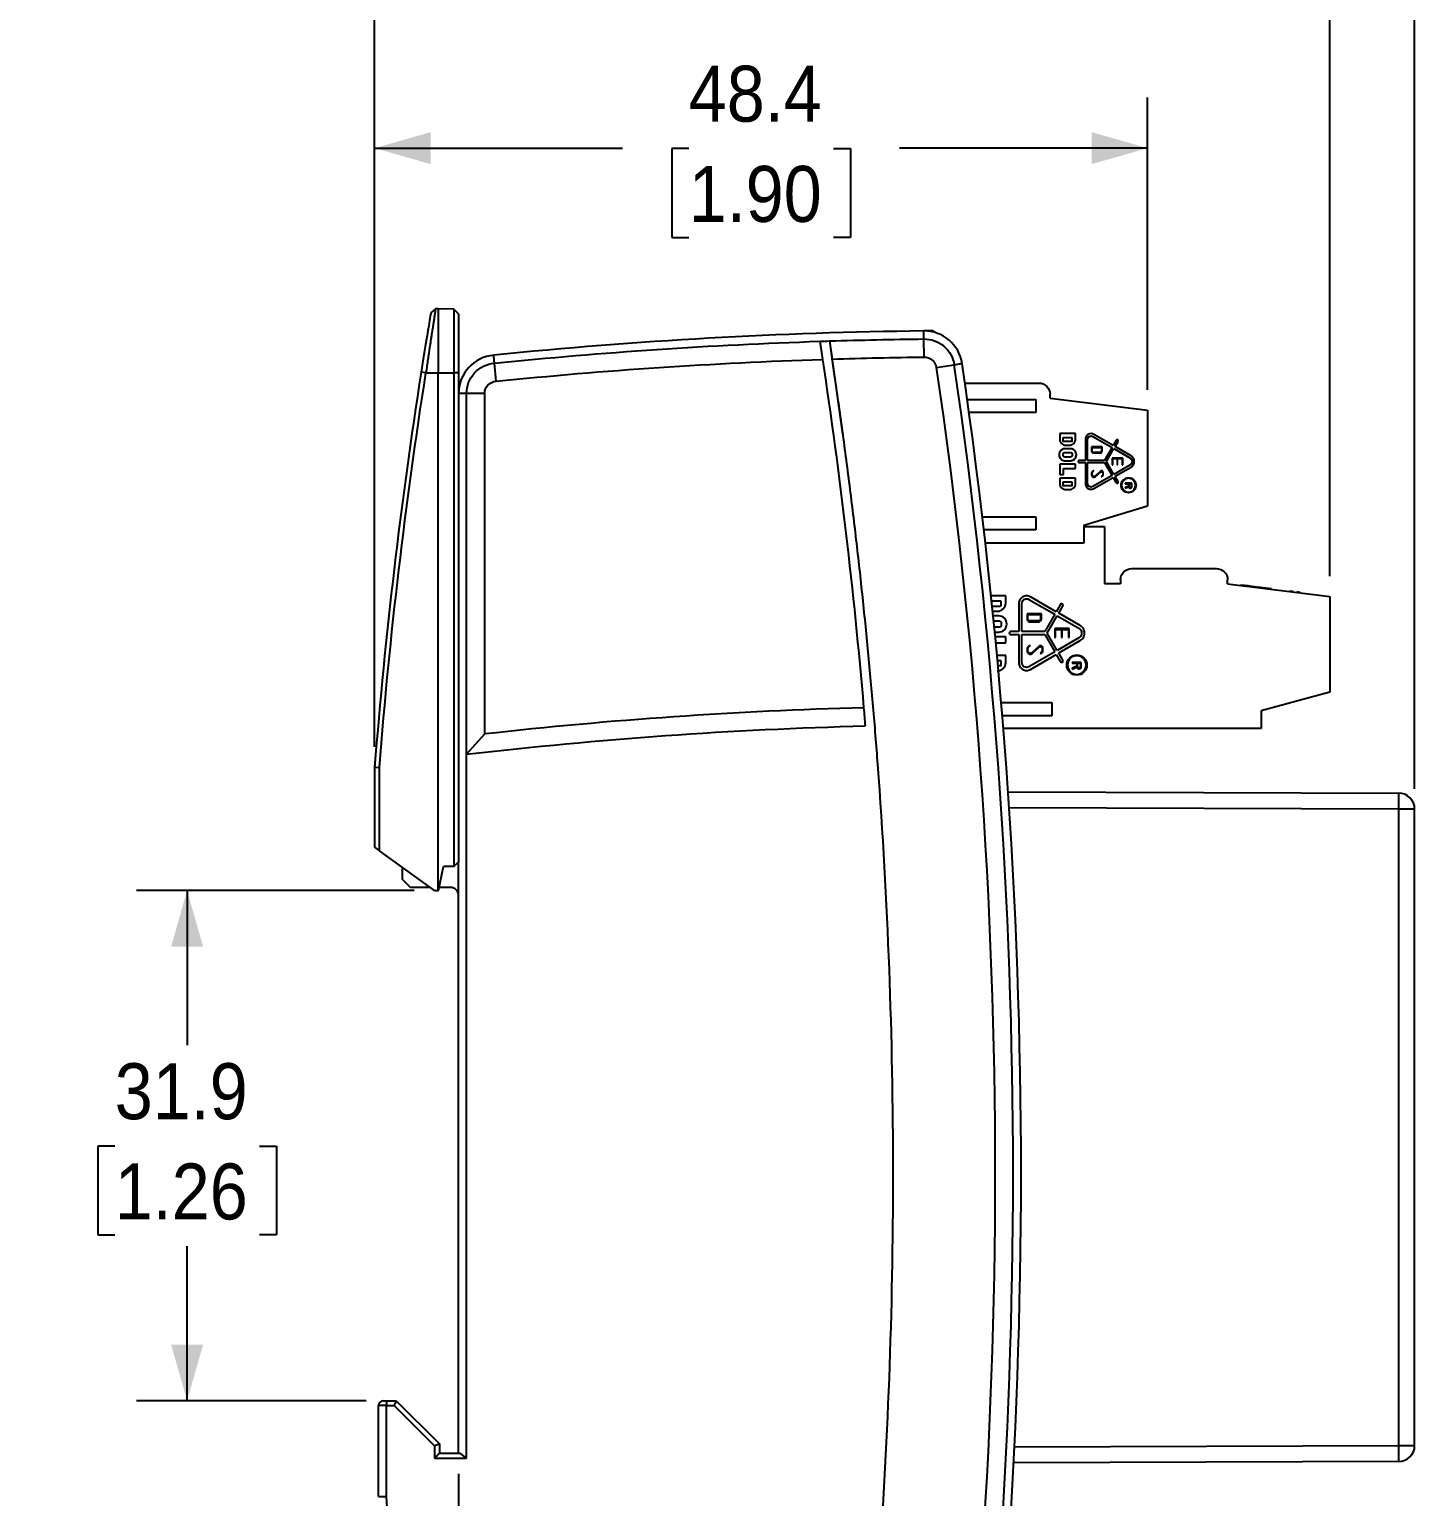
# Model space of a CAD drawing. Header units: millimetres. Extents: x 0 to 432, y 0 to 279.
# Drawn here: x 89.1 to 175.8, y 92.3 to 184 of the extents above; entities that cross this region are included whole.
import ezdxf

# ---------------------------------------------------------------- set-up
doc = ezdxf.new("R2010")
doc.units = ezdxf.units.MM
doc.linetypes.add('SLD-Solid', pattern=[0])
doc.layers.add('DIMENSIONS', color=140, linetype='SLD-Solid', lineweight=25)
doc.styles.add('SLDTEXTSTYLE0', font='GOTHIC.TTF', dxfattribs={"width": 0.913})
doc.dimstyles.new('SLDDIMSTYLE0', dxfattribs={"dimtxt": 3.5, "dimasz": 3.5, "dimexe": 0.18, "dimexo": 0.0625, "dimgap": 0.875, "dimtad": 0, "dimtih": 1, "dimtoh": 1, "dimdec": 1, "dimrnd": 1e-09, "dimzin": 12, "dimdsep": 46, "dimtxsty": 'SLDTEXTSTYLE0', "dimsah": 1, "dimcen": 0.09, "dimadec": 0, "dimazin": 3, "dimtfac": 1, "dimtdec": 1, "dimtofl": 0, "dimtmove": 0, "dimatfit": 3, "dimfxl": 1, "dimfrac": 2, "dimtolj": 1, "dimtzin": 12, "dimarcsym": 0})
doc.dimstyles.new('SLDDIMSTYLE1', dxfattribs={"dimtxt": 3.5, "dimasz": 3.5, "dimexe": 0.18, "dimexo": 0.0625, "dimgap": 0.875, "dimtad": 0, "dimtih": 1, "dimtoh": 1, "dimdec": 1, "dimrnd": 1e-09, "dimzin": 4, "dimdsep": 46, "dimtxsty": 'SLDTEXTSTYLE0', "dimsah": 1, "dimcen": 0.09, "dimadec": 0, "dimazin": 1, "dimtfac": 1, "dimtdec": 1, "dimtmove": 0, "dimatfit": 3, "dimfxl": 1, "dimfrac": 2, "dimtolj": 1, "dimtzin": 12, "dimarcsym": 0})

# ---------------------------------------------------------------- blocks, each defined once
blk = doc.blocks.new('_D')
at = {"layer": 'DIMENSIONS', "color": 140}
for p, q in [((110.741, 139.165), (110.741, 212.482)), ((175.791, 136.554), (175.791, 212.482)), ((110.741, 209.307), (134.604, 209.307)), ((138.74, 209.28), (137.674, 209.28)), ((137.674, 209.28), (137.674, 203.724)), ((147.791, 209.28), (148.858, 209.28)), ((148.858, 209.28), (148.858, 203.724)), ((175.791, 209.307), (151.927, 209.307)), ((137.674, 203.724), (138.74, 203.724)), ((148.858, 203.724), (147.791, 203.724))]:
    blk.add_line(p, q, dxfattribs=at)
for points in [[(110.741, 209.307), (114.241, 208.307), (114.241, 210.307)], [(175.791, 209.307), (172.291, 210.307), (172.291, 208.307)]]:
    blk.add_solid(points, dxfattribs=at)
at = {"layer": 'DIMENSIONS', "color": 140, "char_height": 3.5, "attachment_point": 1, "style": 'SLDTEXTSTYLE0'}
for s, insert in [('65.1', (138.74, 214.462)), ('2.56', (138.74, 208.195))]:
    blk.add_mtext(s, dxfattribs=dict(at, insert=insert))
blk = doc.blocks.new('_D_1')
at = {"layer": 'DIMENSIONS', "color": 140}
for p, q in [((115.991, 93.71), (115.991, 46.597)), ((110.991, 91.01), (110.991, 46.597)), ((90.213, 49.745), (89.147, 49.745)), ((89.147, 49.745), (89.147, 44.189)), ((99.264, 49.745), (100.331, 49.745)), ((100.331, 49.745), (100.331, 44.189)), ((110.991, 49.772), (103.4, 49.772)), ((115.991, 49.772), (122.991, 49.772)), ((89.147, 44.189), (90.213, 44.189)), ((100.331, 44.189), (99.264, 44.189))]:
    blk.add_line(p, q, dxfattribs=at)
for points in [[(110.991, 49.772), (107.491, 50.772), (107.491, 48.772)], [(115.991, 49.772), (119.491, 48.772), (119.491, 50.772)]]:
    blk.add_solid(points, dxfattribs=at)
at = {"layer": 'DIMENSIONS', "color": 140, "char_height": 3.5, "attachment_point": 1, "style": 'SLDTEXTSTYLE0'}
for s, insert in [('5.0', (91.506, 54.927)), ('0.20', (90.213, 48.66))]:
    blk.add_mtext(s, dxfattribs=dict(at, insert=insert))
blk = doc.blocks.new('_D_2')
at = {"layer": 'DIMENSIONS', "color": 140}
for p, q in [((113.208, 130.18), (95.839, 130.18)), ((99.014, 130.18), (99.014, 120.524)), ((94.488, 114.203), (93.422, 114.203)), ((93.422, 114.203), (93.422, 108.647)), ((103.54, 114.203), (104.606, 114.203)), ((104.606, 114.203), (104.606, 108.647)), ((93.422, 108.647), (94.488, 108.647)), ((104.606, 108.647), (103.54, 108.647)), ((99.014, 98.28), (99.014, 107.936)), ((110.221, 98.28), (95.839, 98.28))]:
    blk.add_line(p, q, dxfattribs=at)
for points in [[(99.014, 130.18), (98.014, 126.68), (100.014, 126.68)], [(99.014, 98.28), (100.014, 101.78), (98.014, 101.78)]]:
    blk.add_solid(points, dxfattribs=at)
at = {"layer": 'DIMENSIONS', "color": 140, "char_height": 3.5, "attachment_point": 1, "style": 'SLDTEXTSTYLE0'}
for s, insert in [('31.9', (94.488, 119.384)), ('1.26', (94.488, 113.117))]:
    blk.add_mtext(s, dxfattribs=dict(at, insert=insert))
blk = doc.blocks.new('_D_3')
at = {"layer": 'DIMENSIONS', "color": 140}
for p, q in [((110.741, 139.165), (110.741, 179.789)), ((159.091, 161.491), (159.091, 179.789)), ((110.741, 176.614), (126.254, 176.614)), ((130.39, 176.587), (129.324, 176.587)), ((129.324, 176.587), (129.324, 171.031)), ((139.441, 176.587), (140.508, 176.587)), ((140.508, 176.587), (140.508, 171.031)), ((159.091, 176.614), (143.577, 176.614)), ((129.324, 171.031), (130.39, 171.031)), ((140.508, 171.031), (139.441, 171.031))]:
    blk.add_line(p, q, dxfattribs=at)
for points in [[(110.741, 176.614), (114.241, 175.614), (114.241, 177.614)], [(159.091, 176.614), (155.591, 177.614), (155.591, 175.614)]]:
    blk.add_solid(points, dxfattribs=at)
at = {"layer": 'DIMENSIONS', "color": 140, "char_height": 3.5, "attachment_point": 1, "style": 'SLDTEXTSTYLE0'}
for s, insert in [('48.4', (130.39, 181.769)), ('1.90', (130.39, 175.501))]:
    blk.add_mtext(s, dxfattribs=dict(at, insert=insert))
blk = doc.blocks.new('_D_4')
at = {"layer": 'DIMENSIONS', "color": 140}
for p, q in [((110.741, 139.165), (110.741, 195.68)), ((170.491, 149.854), (170.491, 195.68)), ((110.741, 192.505), (131.954, 192.505)), ((136.09, 192.478), (135.024, 192.478)), ((135.024, 192.478), (135.024, 186.922)), ((145.141, 192.478), (146.208, 192.478)), ((146.208, 192.478), (146.208, 186.922)), ((170.491, 192.505), (149.277, 192.505)), ((135.024, 186.922), (136.09, 186.922)), ((146.208, 186.922), (145.141, 186.922))]:
    blk.add_line(p, q, dxfattribs=at)
for points in [[(110.741, 192.505), (114.241, 191.505), (114.241, 193.505)], [(170.491, 192.505), (166.991, 193.505), (166.991, 191.505)]]:
    blk.add_solid(points, dxfattribs=at)
at = {"layer": 'DIMENSIONS', "color": 140, "char_height": 3.5, "attachment_point": 1, "style": 'SLDTEXTSTYLE0'}
for s, insert in [('59.8', (136.09, 197.66)), ('2.35', (136.09, 191.392))]:
    blk.add_mtext(s, dxfattribs=dict(at, insert=insert))

msp = doc.modelspace()

# ---------------------------------------------------------------- linework, layer by layer
for p, q in [((114.555, 166.563), (114.259, 166.309)), ((114.713, 166.566), (114.555, 166.563)), ((114.713, 166.566), (114.713, 162.566)), ((115.691, 166.549), (114.713, 166.566)), ((115.691, 166.549), (115.691, 162.566)), ((115.991, 166.244), (115.691, 166.549)), ((115.991, 166.244), (115.991, 162.566)), ((139.187, 164.554), (140.001, 158.717)), ((145.107, 163.546), (145.094, 164.679)), ((113.953, 162.566), (113.657, 162.613)), ((113.953, 162.566), (114.713, 162.566)), ((114.713, 130.18), (114.713, 162.566)), ((114.713, 162.566), (115.691, 162.566)), ((115.691, 162.566), (115.691, 131.68)), ((115.991, 162.566), (115.691, 162.566)), ((115.991, 162.566), (115.991, 131.98)), ((118.34, 162.037), (118.236, 163.167)), ((145.874, 162.89), (146.996, 163.055)), ((147.665, 161.92), (152.291, 161.92)), ((116.491, 161.273), (115.991, 161.273)), ((116.49, 138.705), (116.49, 161.273)), ((117.625, 161.273), (116.491, 161.273)), ((117.625, 139.976), (117.625, 161.273)), ((147.809, 160.9), (152.091, 160.9)), ((152.091, 160.9), (152.091, 160.08)), ((152.991, 160.97), (152.991, 161.22)), ((152.991, 160.97), (159.091, 160.221)), ((152.091, 160.08), (147.923, 160.08)), ((159.091, 160.221), (159.091, 154.221)), ((154.584, 158.758), (153.597, 158.758)), ((153.597, 158.758), (153.597, 158.411)), ((154.584, 158.429), (154.584, 158.758)), ((153.805, 158.527), (154.357, 158.527)), ((153.805, 158.304), (153.805, 158.527)), ((154.319, 158.266), (153.842, 158.266)), ((153.974, 158.035), (154.189, 158.035)), ((154.357, 158.527), (154.357, 158.304)), ((155.196, 158.402), (155.196, 157.09)), ((155.336, 157.09), (155.336, 158.402)), ((156.243, 157.925), (155.578, 157.925)), ((155.578, 157.925), (155.578, 157.681)), ((155.613, 157.681), (155.613, 157.889)), ((155.613, 157.889), (156.208, 157.889)), ((155.661, 158.589), (156.863, 157.895)), ((156.933, 158.016), (155.731, 158.71)), ((156.208, 157.889), (156.208, 157.681)), ((156.243, 157.681), (156.243, 157.925)), ((156.863, 157.895), (156.398, 157.09)), ((157.122, 158.344), (156.933, 158.016)), ((157.054, 157.946), (157.243, 158.274)), ((158.056, 157.368), (157.054, 157.946)), ((153.813, 157.375), (153.813, 157.509)), ((153.891, 157.587), (154.287, 157.587)), ((154.287, 157.297), (153.891, 157.297)), ((154.255, 157.818), (153.923, 157.818)), ((153.923, 157.066), (154.255, 157.066)), ((154.365, 157.509), (154.365, 157.375)), ((155.196, 157.09), (154.818, 157.09)), ((154.818, 156.95), (155.196, 156.95)), ((155.196, 156.95), (155.196, 155.637)), ((156.398, 157.09), (155.336, 157.09)), ((155.336, 155.637), (155.336, 156.95)), ((155.336, 156.95), (156.398, 156.95)), ((155.665, 157.549), (156.111, 157.549)), ((156.111, 157.584), (155.673, 157.584)), ((156.398, 156.95), (156.863, 156.144)), ((156.519, 157.02), (156.984, 157.825)), ((156.984, 156.214), (156.519, 157.02)), ((157.535, 157.23), (156.869, 157.23)), ((156.869, 157.23), (156.869, 156.81)), ((156.904, 156.81), (156.904, 157.195)), ((156.904, 157.195), (157.176, 157.195)), ((156.984, 157.825), (157.986, 157.247)), ((157.176, 157.195), (157.176, 156.81)), ((157.211, 157.195), (157.5, 157.195)), ((157.211, 156.81), (157.211, 157.195)), ((157.5, 157.195), (157.5, 156.81)), ((157.535, 156.81), (157.535, 157.23)), ((154.584, 156.849), (153.597, 156.849)), ((153.597, 156.849), (153.597, 156.198)), ((153.597, 156.198), (153.834, 156.198)), ((153.834, 156.198), (153.834, 156.574)), ((153.834, 156.574), (154.584, 156.574)), ((154.584, 156.574), (154.584, 156.849)), ((155.584, 156.316), (155.584, 156.16)), ((155.7, 156.459), (155.613, 156.381)), ((155.619, 156.17), (155.619, 156.308)), ((155.628, 156.084), (155.699, 156.043)), ((155.642, 156.36), (155.723, 156.433)), ((155.705, 156.08), (155.654, 156.109)), ((156.863, 156.144), (155.661, 155.45)), ((155.723, 156.433), (155.7, 156.459)), ((155.731, 155.329), (156.933, 156.023)), ((156.145, 156.411), (155.787, 156.088)), ((155.801, 156.054), (156.156, 156.374)), ((156.257, 156.146), (156.188, 156.083)), ((156.188, 156.083), (156.211, 156.057)), ((156.211, 156.057), (156.286, 156.126)), ((156.251, 156.373), (156.257, 156.367)), ((156.287, 156.387), (156.263, 156.41)), ((156.28, 156.316), (156.28, 156.198)), ((156.315, 156.19), (156.315, 156.324)), ((156.869, 156.81), (156.904, 156.81)), ((156.933, 156.023), (157.122, 155.695)), ((157.986, 156.793), (156.984, 156.214)), ((157.054, 156.093), (158.056, 156.671)), ((157.243, 155.765), (157.054, 156.093)), ((157.176, 156.81), (157.211, 156.81)), ((157.5, 156.81), (157.535, 156.81)), ((154.584, 155.981), (153.597, 155.981)), ((153.597, 155.981), (153.597, 155.653)), ((153.805, 155.75), (154.357, 155.75)), ((153.805, 155.527), (153.805, 155.75)), ((154.319, 155.49), (153.842, 155.49)), ((153.992, 155.258), (154.189, 155.258)), ((154.357, 155.75), (154.357, 155.527)), ((154.584, 155.653), (154.584, 155.981)), ((158.104, 155.655), (157.684, 155.655)), ((157.684, 155.655), (157.684, 155.62)), ((157.684, 155.62), (157.894, 155.62)), ((157.894, 155.48), (157.684, 155.382)), ((157.684, 155.343), (157.894, 155.441)), ((157.684, 155.382), (157.684, 155.343)), ((157.894, 155.62), (157.894, 155.48)), ((157.928, 155.462), (157.928, 155.62)), ((157.928, 155.62), (158.068, 155.62)), ((158.068, 155.62), (158.068, 155.462)), ((158.104, 155.462), (158.104, 155.655)), ((159.091, 154.221), (155.091, 153.02)), ((148.755, 153.56), (152.091, 153.56)), ((152.091, 153.56), (152.091, 152.74)), ((152.091, 152.74), (148.851, 152.74)), ((155.091, 153.02), (155.091, 151.92)), ((155.091, 152.96), (156.391, 152.96)), ((156.391, 152.96), (156.391, 149.37)), ((155.091, 151.92), (148.945, 151.92)), ((157.391, 149.62), (157.391, 149.37)), ((158.091, 150.32), (163.391, 150.32)), ((164.091, 149.37), (164.091, 149.62)), ((157.391, 149.37), (156.391, 149.37)), ((164.091, 149.37), (170.491, 148.584)), ((164.876, 149.293), (164.874, 149.273)), ((164.909, 149.289), (164.906, 149.269)), ((165.372, 149.232), (164.909, 149.289)), ((165.372, 149.232), (165.37, 149.213)), ((165.59, 149.206), (165.372, 149.232)), ((165.59, 149.206), (165.588, 149.186)), ((166.844, 149.052), (165.59, 149.206)), ((166.844, 149.052), (166.842, 149.032)), ((166.852, 149.051), (166.849, 149.031)), ((167.952, 148.895), (167.955, 148.915)), ((168.183, 148.887), (167.955, 148.915)), ((168.183, 148.887), (168.181, 148.867)), ((168.636, 148.832), (168.418, 148.858)), ((168.555, 148.842), (168.553, 148.822)), ((169.361, 148.743), (169.358, 148.723)), ((169.898, 148.677), (169.895, 148.657)), ((150.215, 148.62), (149.304, 148.62)), ((149.336, 148.309), (149.911, 148.309)), ((149.86, 147.959), (149.372, 147.959)), ((149.911, 148.309), (149.911, 148.01)), ((150.215, 148.178), (150.215, 148.62)), ((151.038, 148.141), (151.038, 146.379)), ((151.226, 146.379), (151.226, 148.141)), ((151.661, 148.393), (153.276, 147.46)), ((153.37, 147.623), (151.755, 148.555)), ((153.624, 148.063), (153.37, 147.623)), ((153.533, 147.529), (153.787, 147.969)), ((170.491, 148.584), (170.491, 142.584)), ((149.396, 147.648), (149.686, 147.648)), ((149.774, 147.357), (149.432, 147.357)), ((149.463, 147.046), (149.817, 147.046)), ((149.922, 146.942), (149.922, 146.763)), ((152.443, 147.5), (151.55, 147.5)), ((151.55, 147.5), (151.55, 147.173)), ((151.597, 147.173), (151.597, 147.453)), ((151.597, 147.453), (152.396, 147.453)), ((151.667, 146.996), (152.265, 146.996)), ((152.265, 147.043), (151.678, 147.043)), ((152.396, 147.453), (152.396, 147.173)), ((152.443, 147.173), (152.443, 147.5)), ((153.276, 147.46), (152.651, 146.379)), ((152.814, 146.285), (153.439, 147.366)), ((153.439, 147.366), (154.784, 146.59)), ((154.878, 146.753), (153.533, 147.529)), ((149.817, 146.658), (149.502, 146.658)), ((149.532, 146.347), (149.774, 146.347)), ((150.215, 146.056), (149.56, 146.056)), ((150.215, 145.687), (150.215, 146.056)), ((151.038, 146.379), (150.53, 146.379)), ((150.53, 146.191), (151.038, 146.191)), ((151.038, 146.191), (151.038, 144.429)), ((152.651, 146.379), (151.226, 146.379)), ((151.226, 144.429), (151.226, 146.191)), ((151.226, 146.191), (152.651, 146.191)), ((152.651, 146.191), (153.276, 145.109)), ((153.439, 145.203), (152.814, 146.285)), ((154.178, 146.567), (153.284, 146.567)), ((153.284, 146.567), (153.284, 146.003)), ((153.284, 146.003), (153.331, 146.003)), ((153.331, 146.003), (153.331, 146.52)), ((153.331, 146.52), (153.696, 146.52)), ((154.784, 145.98), (153.439, 145.203)), ((153.696, 146.52), (153.696, 146.003)), ((153.696, 146.003), (153.743, 146.003)), ((153.743, 146.52), (154.131, 146.52)), ((153.743, 146.003), (153.743, 146.52)), ((154.131, 146.52), (154.131, 146.003)), ((154.131, 146.003), (154.178, 146.003)), ((154.178, 146.003), (154.178, 146.567)), ((149.596, 145.687), (150.215, 145.687)), ((151.558, 145.34), (151.558, 145.131)), ((151.714, 145.533), (151.597, 145.428)), ((151.605, 145.144), (151.605, 145.33)), ((151.617, 145.029), (151.712, 144.974)), ((151.636, 145.4), (151.745, 145.498)), ((151.721, 145.023), (151.652, 145.063)), ((153.276, 145.109), (151.661, 144.177)), ((151.745, 145.498), (151.714, 145.533)), ((152.312, 145.467), (151.831, 145.034)), ((151.85, 144.988), (152.327, 145.418)), ((152.462, 145.112), (152.369, 145.027)), ((152.369, 145.027), (152.401, 144.992)), ((152.401, 144.992), (152.501, 145.084)), ((152.454, 145.417), (152.462, 145.409)), ((152.502, 145.436), (152.47, 145.466)), ((152.492, 145.34), (152.492, 145.181)), ((152.539, 145.171), (152.539, 145.35)), ((153.533, 145.041), (154.878, 145.817)), ((153.787, 144.601), (153.533, 145.041)), ((150.215, 144.891), (149.671, 144.891)), ((149.699, 144.58), (149.911, 144.58)), ((149.86, 144.23), (149.731, 144.23)), ((149.911, 144.58), (149.911, 144.281)), ((150.215, 144.449), (150.215, 144.891)), ((151.755, 144.014), (153.37, 144.947)), ((153.37, 144.947), (153.624, 144.507)), ((154.943, 144.452), (154.379, 144.452)), ((154.379, 144.452), (154.379, 144.405)), ((154.379, 144.405), (154.661, 144.405)), ((154.661, 144.217), (154.379, 144.085)), ((154.379, 144.034), (154.661, 144.165)), ((154.379, 144.085), (154.379, 144.034)), ((154.661, 144.405), (154.661, 144.217)), ((154.706, 144.405), (154.894, 144.405)), ((154.706, 144.193), (154.706, 144.405)), ((154.894, 144.405), (154.894, 144.193)), ((154.943, 144.193), (154.943, 144.452)), ((170.491, 142.584), (166.191, 141.42)), ((149.932, 141.94), (153.091, 141.94)), ((153.091, 141.94), (153.091, 141.12)), ((166.191, 141.42), (166.191, 140.32)), ((153.091, 141.12), (150.001, 141.12)), ((116.491, 138.705), (117.625, 139.976)), ((166.191, 140.32), (150.066, 140.32)), ((116.491, 94.68), (116.491, 138.705)), ((110.753, 138.05), (110.741, 137.895)), ((110.741, 137.895), (111.041, 137.883)), ((110.741, 137.895), (110.741, 132.895)), ((111.041, 132.677), (111.041, 137.883)), ((150.359, 136.365), (174.794, 136.284)), ((174.794, 135.284), (150.426, 135.365)), ((174.794, 95.475), (174.794, 135.284)), ((175.791, 135.284), (174.794, 135.284)), ((175.791, 95.475), (175.791, 135.284)), ((110.741, 132.895), (111.041, 132.677)), ((114.478, 130.18), (111.041, 132.677)), ((112.491, 130.88), (112.491, 131.624)), ((114.741, 130.18), (115.041, 131.68)), ((115.691, 131.68), (115.041, 131.68)), ((115.691, 131.68), (115.991, 131.98)), ((115.991, 94.98), (115.991, 131.98)), ((112.991, 130.38), (112.491, 130.88)), ((114.191, 130.38), (112.991, 130.38)), ((114.191, 130.389), (114.191, 130.38)), ((114.203, 130.38), (114.191, 130.38)), ((115.491, 130.38), (114.781, 130.38)), ((114.478, 130.18), (114.713, 130.18)), ((114.713, 130.18), (114.741, 130.18)), ((111.491, 98.28), (111.491, 97.98)), ((111.491, 98.28), (112.091, 98.28)), ((112.091, 98.28), (114.791, 95.58)), ((111.491, 97.98), (110.991, 97.98)), ((110.991, 92.28), (110.991, 97.98)), ((111.491, 92.295), (111.491, 97.98)), ((111.491, 97.98), (111.966, 97.98)), ((111.966, 97.98), (114.491, 95.455)), ((114.491, 95.455), (114.491, 94.68)), ((114.791, 95.58), (114.791, 94.98)), ((150.757, 95.396), (174.794, 95.475)), ((174.794, 95.475), (175.791, 95.475)), ((114.491, 94.68), (116.491, 94.68)), ((116.032, 94.98), (114.791, 94.98)), ((174.794, 94.475), (150.707, 94.396))]:
    msp.add_line(p, q)
at = {"flags": 128}
for points in [[(145.094, 164.679), (145.093, 164.777), (145.092, 164.871), (145.091, 164.957), (145.09, 165.033), (145.09, 165.095), (145.089, 165.141), (145.089, 165.17), (145.089, 165.179)], [(147.491, 163.127), (147.481, 163.125), (147.453, 163.121), (147.407, 163.115), (147.346, 163.106), (147.271, 163.095), (147.185, 163.082), (147.092, 163.069), (146.996, 163.055)]]:
    msp.add_lwpolyline(points, dxfattribs=at)
for centre, radius, start, end in [((148.491, -134.801), 300, 90.64974, 95.79676), ((148.491, -134.801), 300, 90.54311, 90.64974), ((145.116, 162.78), 2.4, 8.32029, 90.64974), ((118.391, 161.273), 2.4, 94.78019, 180), ((-198.825, 112.48), 350, 351.67971, 8.32029), ((174.791, 135.284), 1, 0, 89.81), ((115.491, 129.88), 0.5, 0, 90), ((111.291, 97.98), 0.3, 90, 180), ((174.791, 95.475), 1, 270.19, 0)]:
    msp.add_arc(centre, radius, start, end)
for points, knots in [([(114.259, 166.309), (114.259, 166.309), (114.141, 165.62), (113.829, 163.712), (113.657, 162.613)], [2.4871966, 2.4871966, 2.4871966, 2.4871966, 2.7369282, 3.0699036, 3.0699036, 3.0699036, 3.0699036]), ([(114.555, 166.563), (114.554, 166.562), (114.554, 166.56), (114.552, 166.545), (114.548, 166.52), (114.542, 166.485), (114.535, 166.439), (114.526, 166.382), (114.515, 166.315), (114.503, 166.236), (114.489, 166.147), (114.474, 166.047), (114.457, 165.936), (114.438, 165.814), (114.418, 165.681), (114.396, 165.538), (114.374, 165.39), (114.349, 165.234), (114.322, 165.063), (114.291, 164.864), (114.256, 164.634), (114.216, 164.372), (114.172, 164.076), (114.124, 163.745), (114.071, 163.381), (114.014, 162.984), (113.974, 162.708), (113.953, 162.566)], [0, 0, 0, 0, 0.031292, 0.062871, 0.094738, 0.126896, 0.159346, 0.192089, 0.225128, 0.258464, 0.292098, 0.326031, 0.360266, 0.394803, 0.429643, 0.464789, 0.50024, 0.531884, 0.567607, 0.607406, 0.651282, 0.699231, 0.751253, 0.807343, 0.867501, 0.931721, 1, 1, 1, 1]), ([(145.647, 165.185), (145.647, 165.185), (145.666, 165.185), (145.697, 165.18), (145.738, 165.158), (145.771, 165.128), (145.784, 165.097), (145.791, 165.083)], [0, 0, 0, 0, 0.0084541, 0.3225507, 0.5458644, 0.7934762, 1, 1, 1, 1]), ([(145.094, 164.679), (145.554, 164.685), (146.001, 164.523), (146.7, 163.925), (146.929, 163.51), (146.996, 163.055)], [0, 0, 0, 0, 0.5, 0.5, 1, 1, 1, 1]), ([(118.236, 163.167), (118.234, 163.19), (118.23, 163.236), (118.224, 163.303), (118.218, 163.367), (118.213, 163.426), (118.208, 163.48), (118.203, 163.529), (118.199, 163.57), (118.196, 163.605), (118.194, 163.632), (118.192, 163.651), (118.191, 163.662), (118.191, 163.664), (118.191, 163.665)], [0, 0, 0, 0, 0.088397, 0.175874, 0.26243, 0.348065, 0.43278, 0.516573, 0.599446, 0.681399, 0.76243, 0.842541, 0.921731, 1, 1, 1, 1]), ([(139.359, 61.534), (139.448, 62.136), (139.628, 63.339), (139.884, 65.144), (140.132, 66.951), (140.37, 68.759), (140.598, 70.569), (140.817, 72.379), (141.026, 74.19), (141.225, 76.002), (141.415, 77.816), (141.595, 79.631), (141.765, 81.446), (141.926, 83.263), (142.077, 85.081), (142.502, 90.548), (143.015, 99.678), (143.254, 112.479), (143.015, 125.281), (142.467, 135.019), (141.931, 141.696), (141.6, 145.329), (141.23, 148.957), (140.822, 152.581), (140.375, 156.2), (139.891, 159.816), (139.536, 162.222), (139.359, 163.425)], [0, 0, 0, 0, 0.017839, 0.035675, 0.053508, 0.07134, 0.08917, 0.106999, 0.124827, 0.142656, 0.160485, 0.178316, 0.196147, 0.213981, 0.231818, 0.249658, 0.374826, 0.5, 0.625169, 0.750343, 0.786018, 0.821683, 0.857342, 0.892999, 0.928658, 0.964324, 1, 1, 1, 1]), ([(145.107, 163.546), (145.291, 163.548), (145.474, 163.481), (145.753, 163.243), (145.847, 163.072), (145.874, 162.89)], [0, 0, 0, 0, 0.5, 0.5, 1, 1, 1, 1]), ([(116.491, 161.273), (116.491, 161.75), (116.67, 162.21), (117.317, 162.912), (117.761, 163.128), (118.236, 163.167)], [0, 0, 0, 0, 0.5, 0.5, 1, 1, 1, 1]), ([(145.874, 162.89), (148.314, 146.205), (149.541, 129.342), (149.541, 95.617), (148.314, 78.754), (145.874, 62.069)], [0, 0, 0, 0, 0.5, 0.5, 1, 1, 1, 1]), ([(146.996, 61.905), (149.444, 78.644), (150.675, 95.562), (150.675, 129.397), (149.444, 146.315), (146.996, 163.055)], [0, 0, 0, 0, 0.5, 0.5, 1, 1, 1, 1]), ([(117.625, 161.273), (117.625, 161.465), (117.7, 161.656), (117.962, 161.937), (118.148, 162.025), (118.34, 162.037)], [0, 0, 0, 0, 0.5, 0.5, 1, 1, 1, 1]), ([(152.291, 161.92), (152.474, 161.92), (152.656, 161.844), (152.915, 161.585), (152.991, 161.403), (152.991, 161.22)], [0, 0, 0, 0, 0.5, 0.5, 1, 1, 1, 1]), ([(155.731, 158.71), (155.677, 158.741), (155.615, 158.758), (155.49, 158.758), (155.428, 158.741), (155.321, 158.679), (155.275, 158.634), (155.213, 158.526), (155.196, 158.464), (155.196, 158.402)], [0, 0, 0, 0, 0.25, 0.25, 0.5, 0.5, 0.75, 0.75, 1, 1, 1, 1]), ([(153.597, 158.411), (153.597, 158.313), (153.638, 158.215), (153.777, 158.076), (153.875, 158.035), (153.974, 158.035)], [0, 0, 0, 0, 0.5, 0.5, 1, 1, 1, 1]), ([(154.189, 158.035), (154.293, 158.035), (154.395, 158.078), (154.541, 158.224), (154.584, 158.326), (154.584, 158.429)], [0, 0, 0, 0, 0.5, 0.5, 1, 1, 1, 1]), ([(155.336, 158.402), (155.336, 158.477), (155.379, 158.551), (155.51, 158.627), (155.595, 158.627), (155.661, 158.589)], [0, 0, 0, 0, 0.5, 0.5, 1, 1, 1, 1]), ([(157.243, 158.274), (157.253, 158.29), (157.255, 158.309), (157.246, 158.345), (157.234, 158.36), (157.202, 158.379), (157.182, 158.381), (157.147, 158.372), (157.131, 158.36), (157.122, 158.344)], [0, 0, 0, 0, 0.25, 0.25, 0.5, 0.5, 0.75, 0.75, 1, 1, 1, 1]), ([(153.923, 157.818), (153.825, 157.818), (153.727, 157.778), (153.588, 157.638), (153.547, 157.54), (153.547, 157.344), (153.588, 157.246), (153.727, 157.107), (153.825, 157.066), (153.923, 157.066)], [0, 0, 0, 0, 0.25, 0.25, 0.5, 0.5, 0.75, 0.75, 1, 1, 1, 1]), ([(153.923, 157.818), (153.908, 157.817), (153.876, 157.816), (153.83, 157.807), (153.775, 157.79), (153.715, 157.759), (153.636, 157.694), (153.566, 157.588), (153.538, 157.442), (153.566, 157.296), (153.636, 157.19), (153.715, 157.125), (153.782, 157.091), (153.852, 157.07), (153.9, 157.067), (153.923, 157.066)], [0, 0, 0, 0, 0.0401354, 0.0800506, 0.1203836, 0.1853082, 0.250688, 0.3802996, 0.5000451, 0.6197906, 0.7494023, 0.814327, 0.8797071, 0.9397427, 1, 1, 1, 1]), ([(153.813, 157.509), (153.813, 157.529), (153.821, 157.549), (153.85, 157.578), (153.87, 157.587), (153.891, 157.587)], [0, 0, 0, 0, 0.5, 0.5, 1, 1, 1, 1]), ([(153.891, 157.297), (153.87, 157.297), (153.85, 157.306), (153.821, 157.335), (153.813, 157.355), (153.813, 157.375)], [0, 0, 0, 0, 0.5, 0.5, 1, 1, 1, 1]), ([(154.255, 157.066), (154.354, 157.066), (154.451, 157.107), (154.591, 157.246), (154.631, 157.344), (154.631, 157.54), (154.591, 157.638), (154.451, 157.778), (154.354, 157.818), (154.255, 157.818)], [0, 0, 0, 0, 0.25, 0.25, 0.5, 0.5, 0.75, 0.75, 1, 1, 1, 1]), ([(154.255, 157.066), (154.271, 157.067), (154.302, 157.068), (154.349, 157.077), (154.403, 157.094), (154.463, 157.125), (154.542, 157.19), (154.613, 157.296), (154.64, 157.442), (154.613, 157.588), (154.543, 157.694), (154.463, 157.759), (154.396, 157.793), (154.326, 157.814), (154.279, 157.817), (154.255, 157.818)], [0, 0, 0, 0, 0.040135, 0.080051, 0.120384, 0.185308, 0.250688, 0.3803, 0.500045, 0.619791, 0.749402, 0.814327, 0.879707, 0.939743, 1, 1, 1, 1]), ([(154.287, 157.587), (154.308, 157.587), (154.328, 157.578), (154.357, 157.549), (154.365, 157.529), (154.365, 157.509)], [0, 0, 0, 0, 0.5, 0.5, 1, 1, 1, 1]), ([(154.365, 157.375), (154.365, 157.355), (154.357, 157.335), (154.328, 157.306), (154.308, 157.297), (154.287, 157.297)], [0, 0, 0, 0, 0.5, 0.5, 1, 1, 1, 1]), ([(154.818, 157.09), (154.8, 157.09), (154.781, 157.082), (154.756, 157.056), (154.748, 157.038), (154.748, 157.001), (154.756, 156.983), (154.781, 156.957), (154.8, 156.95), (154.818, 156.95)], [0, 0, 0, 0, 0.25, 0.25, 0.5, 0.5, 0.75, 0.75, 1, 1, 1, 1]), ([(154.818, 157.09), (154.809, 157.089), (154.791, 157.087), (154.76, 157.065), (154.74, 157.02), (154.76, 156.974), (154.79, 156.952), (154.809, 156.951), (154.818, 156.95)], [0, 0, 0, 0, 0.125426, 0.252486, 0.499861, 0.747237, 0.872817, 1, 1, 1, 1]), ([(156.111, 157.549), (156.145, 157.549), (156.179, 157.563), (156.228, 157.612), (156.243, 157.647), (156.243, 157.681)], [0, 0, 0, 0, 0.5, 0.5, 1, 1, 1, 1]), ([(156.208, 157.681), (156.208, 157.656), (156.197, 157.63), (156.161, 157.594), (156.136, 157.584), (156.111, 157.584)], [0, 0, 0, 0, 0.5, 0.5, 1, 1, 1, 1]), ([(157.986, 157.247), (158.065, 157.201), (158.117, 157.111), (158.117, 156.928), (158.065, 156.838), (157.986, 156.793)], [0, 0, 0, 0, 0.5, 0.5, 1, 1, 1, 1]), ([(157.986, 157.247), (157.999, 157.238), (158.024, 157.222), (158.057, 157.189), (158.087, 157.146), (158.111, 157.089), (158.12, 157.02), (158.111, 156.951), (158.085, 156.888), (158.043, 156.831), (158.005, 156.805), (157.986, 156.793)], [0, 0, 0, 0, 0.083169, 0.165733, 0.250241, 0.373743, 0.500145, 0.623643, 0.750043, 0.87428, 1, 1, 1, 1]), ([(158.056, 156.671), (158.117, 156.706), (158.168, 156.758), (158.238, 156.879), (158.257, 156.949), (158.257, 157.09), (158.238, 157.16), (158.168, 157.281), (158.117, 157.333), (158.056, 157.368)], [0, 0, 0, 0, 0.25, 0.25, 0.5, 0.5, 0.75, 0.75, 1, 1, 1, 1]), ([(158.056, 156.671), (158.071, 156.681), (158.1, 156.699), (158.14, 156.734), (158.175, 156.774), (158.214, 156.832), (158.248, 156.914), (158.261, 157.019), (158.248, 157.125), (158.207, 157.222), (158.144, 157.309), (158.085, 157.348), (158.056, 157.368)], [0, 0, 0, 0, 0.062559, 0.124418, 0.186658, 0.250343, 0.373829, 0.500214, 0.623694, 0.750077, 0.874297, 1, 1, 1, 1]), ([(156.263, 156.41), (156.247, 156.424), (156.226, 156.433), (156.183, 156.433), (156.161, 156.425), (156.145, 156.411)], [0, 0, 0, 0, 0.5, 0.5, 1, 1, 1, 1]), ([(157.894, 155.063), (158.017, 155.063), (158.139, 155.114), (158.313, 155.287), (158.363, 155.409), (158.363, 155.655), (158.313, 155.777), (158.139, 155.951), (158.017, 156.001), (157.772, 156.001), (157.65, 155.951), (157.476, 155.777), (157.425, 155.655), (157.425, 155.409), (157.476, 155.287), (157.65, 155.114), (157.772, 155.063), (157.894, 155.063)], [0, 0, 0, 0, 0.125, 0.125, 0.25, 0.25, 0.375, 0.375, 0.5, 0.5, 0.625, 0.625, 0.75, 0.75, 0.875, 0.875, 1, 1, 1, 1]), ([(153.597, 155.653), (153.597, 155.549), (153.64, 155.447), (153.786, 155.301), (153.889, 155.258), (153.992, 155.258)], [0, 0, 0, 0, 0.5, 0.5, 1, 1, 1, 1]), ([(154.189, 155.258), (154.293, 155.258), (154.395, 155.301), (154.541, 155.447), (154.584, 155.549), (154.584, 155.653)], [0, 0, 0, 0, 0.5, 0.5, 1, 1, 1, 1]), ([(155.196, 155.637), (155.196, 155.575), (155.213, 155.513), (155.275, 155.405), (155.321, 155.36), (155.428, 155.298), (155.49, 155.281), (155.615, 155.281), (155.677, 155.298), (155.731, 155.329)], [0, 0, 0, 0, 0.25, 0.25, 0.5, 0.5, 0.75, 0.75, 1, 1, 1, 1]), ([(155.661, 155.45), (155.595, 155.412), (155.51, 155.412), (155.379, 155.488), (155.336, 155.562), (155.336, 155.637)], [0, 0, 0, 0, 0.5, 0.5, 1, 1, 1, 1]), ([(157.122, 155.695), (157.131, 155.679), (157.147, 155.667), (157.182, 155.658), (157.202, 155.661), (157.234, 155.679), (157.246, 155.695), (157.255, 155.73), (157.253, 155.749), (157.243, 155.765)], [0, 0, 0, 0, 0.25, 0.25, 0.5, 0.5, 0.75, 0.75, 1, 1, 1, 1]), ([(157.894, 155.098), (157.781, 155.098), (157.668, 155.145), (157.507, 155.306), (157.46, 155.418), (157.46, 155.646), (157.507, 155.759), (157.668, 155.919), (157.781, 155.966), (158.008, 155.966), (158.121, 155.919), (158.282, 155.759), (158.328, 155.646), (158.328, 155.418), (158.282, 155.306), (158.121, 155.145), (158.008, 155.098), (157.894, 155.098)], [0, 0, 0, 0, 0.125, 0.125, 0.25, 0.25, 0.375, 0.375, 0.5, 0.5, 0.625, 0.625, 0.75, 0.75, 0.875, 0.875, 1, 1, 1, 1]), ([(157.894, 155.441), (157.9, 155.415), (157.914, 155.392), (157.956, 155.361), (157.983, 155.354), (158.035, 155.359), (158.06, 155.372), (158.094, 155.41), (158.104, 155.436), (158.104, 155.462)], [0, 0, 0, 0, 0.25, 0.25, 0.5, 0.5, 0.75, 0.75, 1, 1, 1, 1]), ([(158.068, 155.462), (158.068, 155.444), (158.061, 155.426), (158.035, 155.4), (158.017, 155.392), (157.98, 155.392), (157.962, 155.4), (157.936, 155.426), (157.928, 155.444), (157.928, 155.462)], [0, 0, 0, 0, 0.25, 0.25, 0.5, 0.5, 0.75, 0.75, 1, 1, 1, 1]), ([(157.391, 149.62), (157.391, 149.803), (157.466, 149.985), (157.725, 150.244), (157.907, 150.32), (158.091, 150.32)], [0, 0, 0, 0, 0.5, 0.5, 1, 1, 1, 1]), ([(163.391, 150.32), (163.574, 150.32), (163.756, 150.244), (164.015, 149.985), (164.091, 149.803), (164.091, 149.62)], [0, 0, 0, 0, 0.5, 0.5, 1, 1, 1, 1]), ([(149.686, 147.648), (149.824, 147.648), (149.962, 147.706), (150.158, 147.902), (150.215, 148.039), (150.215, 148.178)], [0, 0, 0, 0, 0.5, 0.5, 1, 1, 1, 1]), ([(151.755, 148.555), (151.683, 148.597), (151.6, 148.62), (151.433, 148.62), (151.349, 148.597), (151.205, 148.514), (151.144, 148.453), (151.06, 148.308), (151.038, 148.225), (151.038, 148.141)], [0, 0, 0, 0, 0.25, 0.25, 0.5, 0.5, 0.75, 0.75, 1, 1, 1, 1]), ([(151.226, 148.141), (151.226, 148.243), (151.283, 148.342), (151.459, 148.443), (151.573, 148.443), (151.661, 148.393)], [0, 0, 0, 0, 0.5, 0.5, 1, 1, 1, 1]), ([(153.787, 147.969), (153.799, 147.991), (153.802, 148.017), (153.79, 148.064), (153.774, 148.085), (153.731, 148.11), (153.705, 148.113), (153.657, 148.101), (153.636, 148.085), (153.624, 148.063)], [0, 0, 0, 0, 0.25, 0.25, 0.5, 0.5, 0.75, 0.75, 1, 1, 1, 1]), ([(149.774, 146.347), (149.906, 146.347), (150.037, 146.402), (150.224, 146.589), (150.279, 146.72), (150.279, 146.984), (150.224, 147.116), (150.037, 147.303), (149.906, 147.357), (149.774, 147.357)], [0, 0, 0, 0, 0.25, 0.25, 0.5, 0.5, 0.75, 0.75, 1, 1, 1, 1]), ([(149.817, 147.046), (149.844, 147.046), (149.872, 147.035), (149.91, 146.996), (149.922, 146.969), (149.922, 146.942)], [0, 0, 0, 0, 0.5, 0.5, 1, 1, 1, 1]), ([(152.265, 146.996), (152.312, 146.996), (152.358, 147.015), (152.424, 147.081), (152.443, 147.127), (152.443, 147.173)], [0, 0, 0, 0, 0.5, 0.5, 1, 1, 1, 1]), ([(152.396, 147.173), (152.396, 147.139), (152.382, 147.105), (152.333, 147.057), (152.299, 147.043), (152.265, 147.043)], [0, 0, 0, 0, 0.5, 0.5, 1, 1, 1, 1]), ([(149.922, 146.763), (149.922, 146.735), (149.91, 146.708), (149.872, 146.669), (149.844, 146.658), (149.817, 146.658)], [0, 0, 0, 0, 0.5, 0.5, 1, 1, 1, 1]), ([(150.53, 146.379), (150.505, 146.379), (150.481, 146.369), (150.446, 146.334), (150.436, 146.31), (150.436, 146.26), (150.446, 146.236), (150.481, 146.201), (150.505, 146.191), (150.53, 146.191)], [0, 0, 0, 0, 0.25, 0.25, 0.5, 0.5, 0.75, 0.75, 1, 1, 1, 1]), ([(154.784, 146.59), (154.837, 146.559), (154.882, 146.514), (154.943, 146.408), (154.96, 146.346), (154.96, 146.223), (154.943, 146.162), (154.882, 146.056), (154.837, 146.011), (154.784, 145.98)], [0, 0, 0, 0, 0.25, 0.25, 0.5, 0.5, 0.75, 0.75, 1, 1, 1, 1]), ([(154.878, 145.817), (154.959, 145.864), (155.028, 145.933), (155.123, 146.097), (155.148, 146.191), (155.148, 146.379), (155.123, 146.473), (155.028, 146.637), (154.959, 146.705), (154.878, 146.753)], [0, 0, 0, 0, 0.25, 0.25, 0.5, 0.5, 0.75, 0.75, 1, 1, 1, 1]), ([(152.47, 145.466), (152.449, 145.485), (152.42, 145.497), (152.362, 145.497), (152.333, 145.487), (152.312, 145.467)], [0, 0, 0, 0, 0.5, 0.5, 1, 1, 1, 1]), ([(152.327, 145.418), (152.344, 145.433), (152.367, 145.442), (152.414, 145.442), (152.437, 145.432), (152.454, 145.417)], [0, 0, 0, 0, 0.5, 0.5, 1, 1, 1, 1]), ([(149.685, 143.92), (149.824, 143.92), (149.962, 143.977), (150.158, 144.173), (150.215, 144.311), (150.215, 144.449)], [0, 0, 0, 0, 0.5, 0.5, 1, 1, 1, 1]), ([(151.038, 144.429), (151.038, 144.345), (151.06, 144.262), (151.144, 144.117), (151.205, 144.056), (151.349, 143.973), (151.433, 143.95), (151.6, 143.95), (151.683, 143.973), (151.755, 144.014)], [0, 0, 0, 0, 0.25, 0.25, 0.5, 0.5, 0.75, 0.75, 1, 1, 1, 1]), ([(151.661, 144.177), (151.573, 144.127), (151.459, 144.127), (151.283, 144.228), (151.226, 144.327), (151.226, 144.429)], [0, 0, 0, 0, 0.5, 0.5, 1, 1, 1, 1]), ([(153.624, 144.507), (153.636, 144.485), (153.657, 144.469), (153.705, 144.456), (153.731, 144.46), (153.774, 144.485), (153.79, 144.506), (153.802, 144.553), (153.799, 144.579), (153.787, 144.601)], [0, 0, 0, 0, 0.25, 0.25, 0.5, 0.5, 0.75, 0.75, 1, 1, 1, 1]), ([(154.661, 143.658), (154.826, 143.658), (154.99, 143.725), (155.223, 143.959), (155.291, 144.123), (155.291, 144.452), (155.223, 144.616), (154.99, 144.849), (154.826, 144.917), (154.496, 144.917), (154.332, 144.849), (154.099, 144.616), (154.031, 144.452), (154.031, 144.123), (154.099, 143.959), (154.332, 143.725), (154.496, 143.658), (154.661, 143.658)], [0, 0, 0, 0, 0.125, 0.125, 0.25, 0.25, 0.375, 0.375, 0.5, 0.5, 0.625, 0.625, 0.75, 0.75, 0.875, 0.875, 1, 1, 1, 1]), ([(154.661, 143.705), (154.508, 143.705), (154.357, 143.767), (154.141, 143.983), (154.078, 144.135), (154.078, 144.44), (154.141, 144.592), (154.357, 144.807), (154.508, 144.87), (154.813, 144.87), (154.965, 144.807), (155.181, 144.592), (155.244, 144.44), (155.244, 144.135), (155.181, 143.983), (154.965, 143.767), (154.813, 143.705), (154.661, 143.705)], [0, 0, 0, 0, 0.125, 0.125, 0.25, 0.25, 0.375, 0.375, 0.5, 0.5, 0.625, 0.625, 0.75, 0.75, 0.875, 0.875, 1, 1, 1, 1]), ([(154.661, 144.165), (154.668, 144.131), (154.688, 144.099), (154.744, 144.058), (154.78, 144.048), (154.849, 144.055), (154.883, 144.072), (154.929, 144.124), (154.943, 144.159), (154.943, 144.193)], [0, 0, 0, 0, 0.25, 0.25, 0.5, 0.5, 0.75, 0.75, 1, 1, 1, 1]), ([(154.894, 144.193), (154.894, 144.169), (154.884, 144.144), (154.849, 144.11), (154.825, 144.099), (154.776, 144.099), (154.751, 144.11), (154.716, 144.144), (154.706, 144.169), (154.706, 144.193)], [0, 0, 0, 0, 0.25, 0.25, 0.5, 0.5, 0.75, 0.75, 1, 1, 1, 1]), ([(174.794, 135.284), (174.795, 135.546), (174.795, 135.806), (174.795, 136.176), (174.795, 136.284), (174.794, 136.284)], [0, 0, 0, 0, 0.5, 0.5, 1, 1, 1, 1]), ([(111.291, 98.28), (111.291, 98.28), (111.293, 98.28), (111.304, 98.28), (111.323, 98.28), (111.356, 98.28), (111.412, 98.28), (111.464, 98.28), (111.491, 98.28)], [0, 0, 0, 0, 0.1272, 0.249746, 0.3727, 0.501075, 0.749743, 1, 1, 1, 1]), ([(112.091, 98.28), (112.09, 98.279), (112.09, 98.278), (112.085, 98.267), (112.078, 98.249), (112.068, 98.224), (112.05, 98.181), (112.018, 98.102), (111.985, 98.025), (111.966, 97.98)], [0, 0, 0, 0, 0.092103, 0.186691, 0.284108, 0.384674, 0.488675, 0.70167, 1, 1, 1, 1]), ([(114.791, 95.58), (114.79, 95.579), (114.789, 95.579), (114.778, 95.574), (114.76, 95.567), (114.735, 95.557), (114.692, 95.539), (114.614, 95.505), (114.536, 95.474), (114.491, 95.455)], [0, 0, 0, 0, 0.092103, 0.186691, 0.284108, 0.384674, 0.488675, 0.70167, 1, 1, 1, 1]), ([(174.794, 94.475), (174.795, 94.475), (174.795, 94.583), (174.795, 94.953), (174.795, 95.214), (174.794, 95.475)], [0, 0, 0, 0, 0.5, 0.5, 1, 1, 1, 1]), ([(114.791, 94.98), (114.79, 94.979), (114.789, 94.978), (114.777, 94.967), (114.759, 94.949), (114.734, 94.924), (114.701, 94.89), (114.656, 94.845), (114.606, 94.795), (114.55, 94.739), (114.512, 94.701), (114.491, 94.68)], [0, 0, 0, 0, 0.078905, 0.161456, 0.249272, 0.343701, 0.445831, 0.573909, 0.723985, 0.838145, 1, 1, 1, 1]), ([(116.491, 94.68), (116.468, 94.697), (116.425, 94.731), (116.365, 94.777), (116.313, 94.816), (116.27, 94.848), (116.213, 94.888), (116.147, 94.933), (116.078, 94.972), (116.047, 94.977), (116.032, 94.98)], [0, 0, 0, 0, 0.130228, 0.245809, 0.346755, 0.433088, 0.504847, 0.692182, 0.856243, 1, 1, 1, 1]), ([(110.991, 92.28), (110.991, 92.28), (110.993, 92.28), (111.008, 92.28), (111.035, 92.281), (111.075, 92.283), (111.13, 92.284), (111.2, 92.286), (111.286, 92.289), (111.384, 92.292), (111.454, 92.294), (111.491, 92.295)], [0, 0, 0, 0, 0.084169, 0.175077, 0.272722, 0.377104, 0.488222, 0.606073, 0.730654, 0.861965, 1, 1, 1, 1])]:
    msp.add_open_spline(points, degree=3, knots=knots)
for points in [[(118.236, 163.167), (125.016, 163.855), (131.772, 164.309), (138.583, 164.535)], [(138.583, 164.535), (138.822, 164.543), (138.948, 164.547), (139.187, 164.554)], [(138.583, 164.535), (138.641, 164.159), (138.698, 163.782), (138.755, 163.406)], [(139.187, 164.554), (141.186, 164.616), (143.094, 164.657), (145.094, 164.679)], [(139.187, 164.554), (139.244, 164.178), (139.302, 163.801), (139.359, 163.425)], [(118.34, 162.037), (125.126, 162.727), (131.937, 163.183), (138.755, 163.406)], [(138.755, 163.406), (139.846, 156.171), (140.705, 148.901), (141.329, 141.612)], [(139.359, 163.425), (141.274, 163.484), (143.191, 163.524), (145.107, 163.546)], [(113.657, 162.613), (112.368, 154.405), (111.397, 146.169), (110.741, 137.895)], [(111.041, 137.883), (111.696, 146.145), (112.666, 154.369), (113.953, 162.566)], [(153.842, 158.266), (153.822, 158.266), (153.805, 158.284), (153.805, 158.304)], [(154.357, 158.304), (154.357, 158.284), (154.339, 158.266), (154.319, 158.266)], [(155.578, 157.681), (155.578, 157.625), (155.614, 157.571), (155.665, 157.549)], [(155.673, 157.584), (155.637, 157.602), (155.613, 157.641), (155.613, 157.681)], [(155.613, 156.381), (155.595, 156.365), (155.584, 156.341), (155.584, 156.316)], [(155.584, 156.16), (155.584, 156.129), (155.601, 156.099), (155.628, 156.084)], [(155.619, 156.308), (155.619, 156.328), (155.628, 156.347), (155.642, 156.36)], [(155.654, 156.109), (155.633, 156.122), (155.619, 156.146), (155.619, 156.17)], [(155.699, 156.043), (155.731, 156.025), (155.774, 156.029), (155.801, 156.054)], [(155.787, 156.088), (155.765, 156.069), (155.731, 156.065), (155.705, 156.08)], [(156.156, 156.374), (156.182, 156.397), (156.226, 156.397), (156.251, 156.373)], [(156.257, 156.367), (156.271, 156.354), (156.28, 156.335), (156.28, 156.316)], [(156.28, 156.198), (156.28, 156.178), (156.271, 156.159), (156.257, 156.146)], [(156.286, 156.126), (156.304, 156.142), (156.315, 156.166), (156.315, 156.19)], [(156.315, 156.324), (156.315, 156.347), (156.304, 156.371), (156.287, 156.387)], [(153.842, 155.49), (153.822, 155.49), (153.805, 155.507), (153.805, 155.527)], [(154.357, 155.527), (154.357, 155.507), (154.339, 155.49), (154.319, 155.49)], [(149.911, 148.01), (149.911, 147.983), (149.887, 147.959), (149.86, 147.959)], [(151.55, 147.173), (151.55, 147.098), (151.598, 147.025), (151.667, 146.996)], [(151.678, 147.043), (151.629, 147.067), (151.597, 147.119), (151.597, 147.173)], [(151.597, 145.428), (151.573, 145.406), (151.558, 145.373), (151.558, 145.34)], [(151.558, 145.131), (151.558, 145.089), (151.582, 145.049), (151.617, 145.029)], [(151.605, 145.33), (151.605, 145.356), (151.617, 145.382), (151.636, 145.4)], [(151.652, 145.063), (151.624, 145.079), (151.605, 145.111), (151.605, 145.144)], [(151.712, 144.974), (151.755, 144.949), (151.813, 144.955), (151.85, 144.988)], [(151.831, 145.034), (151.802, 145.008), (151.755, 145.003), (151.721, 145.023)], [(152.462, 145.409), (152.481, 145.391), (152.492, 145.366), (152.492, 145.34)], [(152.492, 145.181), (152.492, 145.155), (152.481, 145.13), (152.462, 145.112)], [(152.501, 145.084), (152.525, 145.106), (152.539, 145.139), (152.539, 145.171)], [(152.539, 145.35), (152.539, 145.382), (152.526, 145.414), (152.502, 145.436)], [(149.911, 144.281), (149.911, 144.254), (149.887, 144.23), (149.86, 144.23)], [(141.329, 141.612), (133.409, 141.406), (125.498, 140.861), (117.625, 139.976)], [(141.329, 141.612), (141.362, 141.234), (141.393, 140.857), (141.424, 140.48)], [(116.491, 138.705), (124.769, 139.673), (133.092, 140.266), (141.424, 140.48)], [(111.877, 86.834), (111.73, 88.687), (111.606, 90.44), (111.491, 92.295)]]:
    msp.add_open_spline(points, degree=3)

# ---------------------------------------------------------------- dimensions: what is measured, and where the dimension line sits
at = {"layer": 'DIMENSIONS', "color": 140}
for base, p1, p2, angle, picture, middle in [((110.7406513, 209.3072322), (175.7906514, 135.2837387), (110.7406513, 137.8951337), 0, '_D', (143.2656513, 209.3072322)), ((110.7406513, 192.5046411), (170.4906514, 148.5837594), (110.7406513, 137.8951337), 0, '_D_4', (140.6156513, 192.5046411)), ((110.7406513, 176.6136726), (159.0906514, 160.2205948), (110.7406513, 137.8951337), 0, '_D_3', (134.9156513, 176.6136726)), ((99.014, 130.18), (111.491, 98.28), (114.478, 130.18), 90, '_D_2', (99.014, 114.23))]:
    dim = msp.add_linear_dim(base=base, p1=p1, p2=p2, angle=angle, dimstyle='SLDDIMSTYLE0', dxfattribs=at)
    dim.commit()
    dim.dimension.update_dxf_attribs({"geometry": picture, "text_midpoint": middle, "dimtype": 160})
dim = msp.add_linear_dim(base=(110.991, 49.772), p1=(115.991, 94.98), p2=(110.991, 92.28), dimstyle='SLDDIMSTYLE1', dxfattribs=at)
dim.commit()
dim.dimension.update_dxf_attribs({"geometry": '_D_1', "text_midpoint": (94.739, 49.772), "dimtype": 160})

doc.saveas('drawing.dxf')
